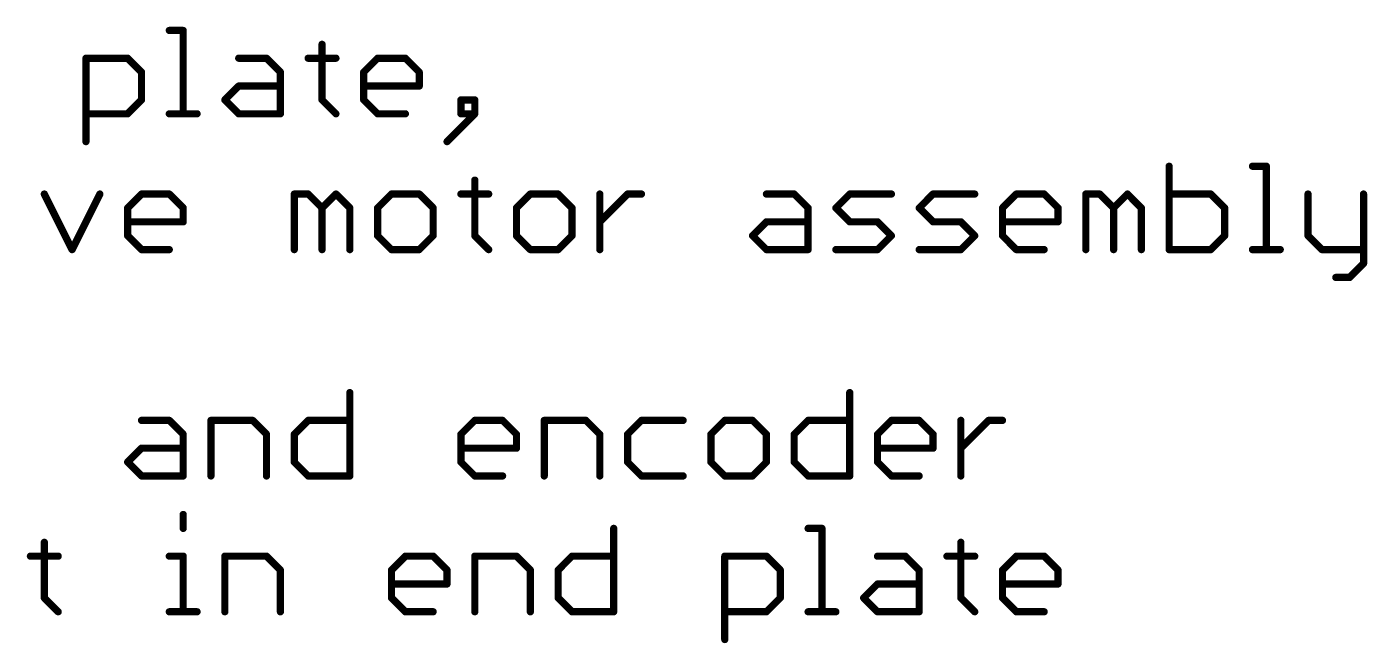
# Model space of a CAD drawing. Extents: x 0 to 387, y 0 to 260.
# Drawn here: x 201.72 to 239.34, y 86.85 to 104.14 of the extents above; entities that cross this region are included whole.
import ezdxf

# ---------------------------------------------------------------- set-up
doc = ezdxf.new("R2010")
doc.units = 0
doc.layers.add('94', color=14, linetype='CONTINUOUS')

msp = doc.modelspace()

# ---------------------------------------------------------------- linework, layer by layer
at = {"layer": '94', "const_width": 0.2032}
for points in [[(205.7155, 104.0404), (206.1053, 104.0404)], [(206.1053, 104.0404), (206.1053, 101.7016)], [(210.0033, 103.6506), (210.0033, 102.0914)], [(203.3767, 100.922), (203.3767, 103.2608)], [(203.3767, 103.2608), (204.5461, 103.2608)], [(204.5461, 103.2608), (204.9359, 102.871)], [(207.6645, 103.2608), (208.4441, 103.2608)], [(208.4441, 103.2608), (208.8339, 102.871)], [(209.6135, 103.2608), (210.3931, 103.2608)], [(211.1727, 102.871), (211.5625, 103.2608)], [(211.5625, 103.2608), (212.3421, 103.2608)], [(212.3421, 103.2608), (212.7319, 102.871)], [(204.9359, 102.871), (204.9359, 102.0914)], [(208.8339, 102.871), (208.8339, 101.7016)], [(211.1727, 102.0914), (211.1727, 102.871)], [(212.7319, 102.871), (212.7319, 102.4812)], [(207.2747, 102.0914), (207.6645, 102.4812)], [(207.6645, 102.4812), (208.8339, 102.4812)], [(212.7319, 102.4812), (211.1727, 102.4812)], [(204.9359, 102.0914), (204.5461, 101.7016)], [(207.6645, 101.7016), (207.2747, 102.0914)], [(210.0033, 102.0914), (210.3931, 101.7016)], [(211.5625, 101.7016), (211.1727, 102.0914)], [(214.2911, 102.0914), (213.9013, 102.0914)], [(213.9013, 102.0914), (213.9013, 101.7016)], [(214.2911, 101.7016), (214.2911, 102.0914)], [(204.5461, 101.7016), (203.3767, 101.7016)], [(205.7155, 101.7016), (206.4951, 101.7016)], [(208.8339, 101.7016), (207.6645, 101.7016)], [(212.3421, 101.7016), (211.5625, 101.7016)], [(213.5115, 100.922), (214.2911, 101.7016)], [(213.9013, 101.7016), (214.2911, 101.7016)], [(233.7811, 100.2304), (233.7811, 97.8916)], [(236.1199, 100.2304), (236.5097, 100.2304)], [(236.5097, 100.2304), (236.5097, 97.8916)], [(214.2911, 99.8406), (214.2911, 98.2814)], [(202.2073, 99.4508), (202.9869, 97.8916)], [(202.9869, 97.8916), (203.7665, 99.4508)], [(204.5461, 99.061), (204.9359, 99.4508)], [(204.9359, 99.4508), (205.7155, 99.4508)], [(205.7155, 99.4508), (206.1053, 99.061)], [(209.2237, 97.8916), (209.2237, 99.4508)], [(209.2237, 99.4508), (209.6135, 99.4508)], [(209.6135, 99.4508), (210.0033, 99.061)], [(210.0033, 99.061), (210.3931, 99.4508)], [(210.3931, 99.4508), (210.7829, 99.061)], [(211.9523, 99.4508), (211.5625, 99.061)], [(212.7319, 99.4508), (211.9523, 99.4508)], [(213.1217, 99.061), (212.7319, 99.4508)], [(213.9013, 99.4508), (214.6809, 99.4508)], [(215.8503, 99.4508), (215.4605, 99.061)], [(216.6299, 99.4508), (215.8503, 99.4508)], [(217.0197, 99.061), (216.6299, 99.4508)], [(217.7993, 97.8916), (217.7993, 99.4508)], [(217.7993, 98.6712), (218.5789, 99.4508)], [(218.5789, 99.4508), (218.9687, 99.4508)], [(222.4769, 99.4508), (223.2565, 99.4508)], [(223.2565, 99.4508), (223.6463, 99.061)], [(224.4259, 99.061), (224.8157, 99.4508)], [(224.8157, 99.4508), (225.9851, 99.4508)], [(226.7647, 99.061), (227.1545, 99.4508)], [(227.1545, 99.4508), (228.3239, 99.4508)], [(229.1035, 99.061), (229.4933, 99.4508)], [(229.4933, 99.4508), (230.2729, 99.4508)], [(230.2729, 99.4508), (230.6627, 99.061)], [(231.4423, 97.8916), (231.4423, 99.4508)], [(231.4423, 99.4508), (231.8321, 99.4508)], [(231.8321, 99.4508), (232.2219, 99.061)], [(232.2219, 99.061), (232.6117, 99.4508)], [(232.6117, 99.4508), (233.0015, 99.061)], [(234.9505, 99.4508), (233.7811, 99.4508)], [(235.3403, 99.061), (234.9505, 99.4508)], [(237.6791, 99.4508), (237.6791, 98.2814)], [(239.2383, 99.4508), (239.2383, 97.5018)], [(204.5461, 98.2814), (204.5461, 99.061)], [(206.1053, 99.061), (206.1053, 98.6712)], [(210.0033, 99.061), (210.0033, 97.8916)], [(210.7829, 99.061), (210.7829, 97.8916)], [(211.5625, 99.061), (211.5625, 98.2814)], [(213.1217, 98.2814), (213.1217, 99.061)], [(215.4605, 99.061), (215.4605, 98.2814)], [(217.0197, 98.2814), (217.0197, 99.061)], [(223.6463, 99.061), (223.6463, 97.8916)], [(224.8157, 98.6712), (224.4259, 99.061)], [(227.1545, 98.6712), (226.7647, 99.061)], [(229.1035, 98.2814), (229.1035, 99.061)], [(230.6627, 99.061), (230.6627, 98.6712)], [(232.2219, 99.061), (232.2219, 97.8916)], [(233.0015, 99.061), (233.0015, 97.8916)], [(235.3403, 98.2814), (235.3403, 99.061)], [(206.1053, 98.6712), (204.5461, 98.6712)], [(222.0871, 98.2814), (222.4769, 98.6712)], [(222.4769, 98.6712), (223.6463, 98.6712)], [(225.5953, 98.6712), (224.8157, 98.6712)], [(225.9851, 98.2814), (225.5953, 98.6712)], [(227.9341, 98.6712), (227.1545, 98.6712)], [(228.3239, 98.2814), (227.9341, 98.6712)], [(230.6627, 98.6712), (229.1035, 98.6712)], [(204.9359, 97.8916), (204.5461, 98.2814)], [(211.5625, 98.2814), (211.9523, 97.8916)], [(212.7319, 97.8916), (213.1217, 98.2814)], [(214.2911, 98.2814), (214.6809, 97.8916)], [(215.4605, 98.2814), (215.8503, 97.8916)], [(216.6299, 97.8916), (217.0197, 98.2814)], [(222.4769, 97.8916), (222.0871, 98.2814)], [(225.5953, 97.8916), (225.9851, 98.2814)], [(227.9341, 97.8916), (228.3239, 98.2814)], [(229.4933, 97.8916), (229.1035, 98.2814)], [(234.9505, 97.8916), (235.3403, 98.2814)], [(237.6791, 98.2814), (238.0689, 97.8916)], [(205.7155, 97.8916), (204.9359, 97.8916)], [(211.9523, 97.8916), (212.7319, 97.8916)], [(215.8503, 97.8916), (216.6299, 97.8916)], [(223.6463, 97.8916), (222.4769, 97.8916)], [(224.4259, 97.8916), (225.5953, 97.8916)], [(226.7647, 97.8916), (227.9341, 97.8916)], [(230.2729, 97.8916), (229.4933, 97.8916)], [(233.7811, 97.8916), (234.9505, 97.8916)], [(236.1199, 97.8916), (236.8995, 97.8916)], [(238.0689, 97.8916), (239.2383, 97.8916)], [(239.2383, 97.5018), (238.8485, 97.112)], [(238.8485, 97.112), (238.4587, 97.112)], [(210.7829, 93.8804), (210.7829, 91.5416)], [(224.8157, 93.8804), (224.8157, 91.5416)], [(204.9359, 93.1008), (205.7155, 93.1008)], [(205.7155, 93.1008), (206.1053, 92.711)], [(206.8849, 91.5416), (206.8849, 93.1008)], [(206.8849, 93.1008), (208.0543, 93.1008)], [(208.0543, 93.1008), (208.4441, 92.711)], [(209.2237, 92.711), (209.6135, 93.1008)], [(209.6135, 93.1008), (210.7829, 93.1008)], [(213.9013, 92.711), (214.2911, 93.1008)], [(214.2911, 93.1008), (215.0707, 93.1008)], [(215.0707, 93.1008), (215.4605, 92.711)], [(216.2401, 91.5416), (216.2401, 93.1008)], [(216.2401, 93.1008), (217.4095, 93.1008)], [(217.4095, 93.1008), (217.7993, 92.711)], [(218.9687, 93.1008), (218.5789, 92.711)], [(220.1381, 93.1008), (218.9687, 93.1008)], [(221.3075, 93.1008), (220.9177, 92.711)], [(222.0871, 93.1008), (221.3075, 93.1008)], [(222.4769, 92.711), (222.0871, 93.1008)], [(223.2565, 92.711), (223.6463, 93.1008)], [(223.6463, 93.1008), (224.8157, 93.1008)], [(225.5953, 92.711), (225.9851, 93.1008)], [(225.9851, 93.1008), (226.7647, 93.1008)], [(226.7647, 93.1008), (227.1545, 92.711)], [(227.9341, 91.5416), (227.9341, 93.1008)], [(227.9341, 92.3212), (228.7137, 93.1008)], [(228.7137, 93.1008), (229.1035, 93.1008)], [(206.1053, 92.711), (206.1053, 91.5416)], [(208.4441, 92.711), (208.4441, 91.5416)], [(209.2237, 91.9314), (209.2237, 92.711)], [(213.9013, 91.9314), (213.9013, 92.711)], [(215.4605, 92.711), (215.4605, 92.3212)], [(217.7993, 92.711), (217.7993, 91.5416)], [(218.5789, 92.711), (218.5789, 91.9314)], [(220.9177, 92.711), (220.9177, 91.9314)], [(222.4769, 91.9314), (222.4769, 92.711)], [(223.2565, 91.9314), (223.2565, 92.711)], [(225.5953, 91.9314), (225.5953, 92.711)], [(227.1545, 92.711), (227.1545, 92.3212)], [(204.5461, 91.9314), (204.9359, 92.3212)], [(204.9359, 92.3212), (206.1053, 92.3212)], [(215.4605, 92.3212), (213.9013, 92.3212)], [(227.1545, 92.3212), (225.5953, 92.3212)], [(204.9359, 91.5416), (204.5461, 91.9314)], [(209.6135, 91.5416), (209.2237, 91.9314)], [(214.2911, 91.5416), (213.9013, 91.9314)], [(218.5789, 91.9314), (218.9687, 91.5416)], [(220.9177, 91.9314), (221.3075, 91.5416)], [(222.0871, 91.5416), (222.4769, 91.9314)], [(223.6463, 91.5416), (223.2565, 91.9314)], [(225.9851, 91.5416), (225.5953, 91.9314)], [(206.1053, 91.5416), (204.9359, 91.5416)], [(210.7829, 91.5416), (209.6135, 91.5416)], [(215.0707, 91.5416), (214.2911, 91.5416)], [(218.9687, 91.5416), (220.1381, 91.5416)], [(221.3075, 91.5416), (222.0871, 91.5416)], [(224.8157, 91.5416), (223.6463, 91.5416)], [(226.7647, 91.5416), (225.9851, 91.5416)], [(206.1053, 90.4602), (206.1053, 90.0704)], [(218.1891, 90.0704), (218.1891, 87.7316)], [(223.6463, 90.0704), (224.0361, 90.0704)], [(224.0361, 90.0704), (224.0361, 87.7316)], [(202.2073, 89.6806), (202.2073, 88.1214)], [(227.9341, 89.6806), (227.9341, 88.1214)], [(201.8175, 89.2908), (202.5971, 89.2908)], [(205.7155, 89.2908), (206.1053, 89.2908)], [(206.1053, 89.2908), (206.1053, 87.7316)], [(207.2747, 87.7316), (207.2747, 89.2908)], [(207.2747, 89.2908), (208.4441, 89.2908)], [(208.4441, 89.2908), (208.8339, 88.901)], [(211.9523, 88.901), (212.3421, 89.2908)], [(212.3421, 89.2908), (213.1217, 89.2908)], [(213.1217, 89.2908), (213.5115, 88.901)], [(214.2911, 87.7316), (214.2911, 89.2908)], [(214.2911, 89.2908), (215.4605, 89.2908)], [(215.4605, 89.2908), (215.8503, 88.901)], [(216.6299, 88.901), (217.0197, 89.2908)], [(217.0197, 89.2908), (218.1891, 89.2908)], [(221.3075, 86.952), (221.3075, 89.2908)], [(221.3075, 89.2908), (222.4769, 89.2908)], [(222.4769, 89.2908), (222.8667, 88.901)], [(225.5953, 89.2908), (226.3749, 89.2908)], [(226.3749, 89.2908), (226.7647, 88.901)], [(227.5443, 89.2908), (228.3239, 89.2908)], [(229.1035, 88.901), (229.4933, 89.2908)], [(229.4933, 89.2908), (230.2729, 89.2908)], [(230.2729, 89.2908), (230.6627, 88.901)], [(208.8339, 88.901), (208.8339, 87.7316)], [(211.9523, 88.1214), (211.9523, 88.901)], [(213.5115, 88.901), (213.5115, 88.5112)], [(215.8503, 88.901), (215.8503, 87.7316)], [(216.6299, 88.1214), (216.6299, 88.901)], [(222.8667, 88.901), (222.8667, 88.1214)], [(226.7647, 88.901), (226.7647, 87.7316)], [(229.1035, 88.1214), (229.1035, 88.901)], [(230.6627, 88.901), (230.6627, 88.5112)], [(213.5115, 88.5112), (211.9523, 88.5112)], [(225.2055, 88.1214), (225.5953, 88.5112)], [(225.5953, 88.5112), (226.7647, 88.5112)], [(230.6627, 88.5112), (229.1035, 88.5112)], [(202.2073, 88.1214), (202.5971, 87.7316)], [(212.3421, 87.7316), (211.9523, 88.1214)], [(217.0197, 87.7316), (216.6299, 88.1214)], [(222.8667, 88.1214), (222.4769, 87.7316)], [(225.5953, 87.7316), (225.2055, 88.1214)], [(227.9341, 88.1214), (228.3239, 87.7316)], [(229.4933, 87.7316), (229.1035, 88.1214)], [(205.7155, 87.7316), (206.4951, 87.7316)], [(213.1217, 87.7316), (212.3421, 87.7316)], [(218.1891, 87.7316), (217.0197, 87.7316)], [(222.4769, 87.7316), (221.3075, 87.7316)], [(223.6463, 87.7316), (224.4259, 87.7316)], [(226.7647, 87.7316), (225.5953, 87.7316)], [(230.2729, 87.7316), (229.4933, 87.7316)]]:
    msp.add_lwpolyline(points, dxfattribs=at)
at = {"layer": '94', "const_width": 0.1016}
for points in [[(205.7155, 104.0912, 1), (205.7155, 103.9896)], [(206.1561, 104.0404, 1), (206.0545, 104.0404)], [(206.1053, 103.9896, 1), (206.1053, 104.0912)], [(210.0541, 103.6506, 1), (209.9525, 103.6506)], [(203.4275, 103.2608, 1), (203.3259, 103.2608)], [(203.3767, 103.3116, 1), (203.3767, 103.21)], [(204.582, 103.2967, 1), (204.5102, 103.2249)], [(204.5461, 103.21, 1), (204.5461, 103.3116)], [(207.6645, 103.3116, 1), (207.6645, 103.21)], [(208.48, 103.2967, 1), (208.4082, 103.2249)], [(208.4441, 103.21, 1), (208.4441, 103.3116)], [(209.6135, 103.3116, 1), (209.6135, 103.21)], [(210.3931, 103.21, 1), (210.3931, 103.3116)], [(211.5625, 103.3116, 1), (211.5625, 103.21)], [(211.5984, 103.2249, 1), (211.5266, 103.2967)], [(212.378, 103.2967, 1), (212.3062, 103.2249)], [(212.3421, 103.21, 1), (212.3421, 103.3116)], [(204.9867, 102.871, 1), (204.8851, 102.871)], [(204.9, 102.8351, 1), (204.9718, 102.9069)], [(208.8847, 102.871, 1), (208.7831, 102.871)], [(208.798, 102.8351, 1), (208.8698, 102.9069)], [(211.2235, 102.871, 1), (211.1219, 102.871)], [(211.1368, 102.9069, 1), (211.2086, 102.8351)], [(212.7827, 102.871, 1), (212.6811, 102.871)], [(212.696, 102.8351, 1), (212.7678, 102.9069)], [(207.6645, 102.532, 1), (207.6645, 102.4304)], [(207.7004, 102.4453, 1), (207.6286, 102.5171)], [(208.8339, 102.4304, 1), (208.8339, 102.532)], [(211.1727, 102.532, 1), (211.1727, 102.4304)], [(212.6811, 102.4812, 1), (212.7827, 102.4812)], [(212.7319, 102.4304, 1), (212.7319, 102.532)], [(204.8851, 102.0914, 1), (204.9867, 102.0914)], [(204.9718, 102.0555, 1), (204.9, 102.1273)], [(207.3106, 102.1273, 1), (207.2388, 102.0555)], [(207.2388, 102.1273, 1), (207.3106, 102.0555)], [(210.0392, 102.1273, 1), (209.9674, 102.0555)], [(209.9525, 102.0914, 1), (210.0541, 102.0914)], [(211.2086, 102.1273, 1), (211.1368, 102.0555)], [(211.1219, 102.0914, 1), (211.2235, 102.0914)], [(213.9013, 102.1422, 1), (213.9013, 102.0406)], [(213.9521, 102.0914, 1), (213.8505, 102.0914)], [(214.3419, 102.0914, 1), (214.2403, 102.0914)], [(214.2911, 102.0406, 1), (214.2911, 102.1422)], [(203.3767, 101.7524, 1), (203.3767, 101.6508)], [(204.5102, 101.7375, 1), (204.582, 101.6657)], [(204.5461, 101.6508, 1), (204.5461, 101.7524)], [(205.7155, 101.7524, 1), (205.7155, 101.6508)], [(206.0545, 101.7016, 1), (206.1561, 101.7016)], [(206.4951, 101.6508, 1), (206.4951, 101.7524)], [(207.6645, 101.7524, 1), (207.6645, 101.6508)], [(207.6286, 101.6657, 1), (207.7004, 101.7375)], [(208.7831, 101.7016, 1), (208.8847, 101.7016)], [(208.8339, 101.6508, 1), (208.8339, 101.7524)], [(210.3572, 101.6657, 1), (210.429, 101.7375)], [(211.5625, 101.7524, 1), (211.5625, 101.6508)], [(211.5266, 101.6657, 1), (211.5984, 101.7375)], [(212.3421, 101.6508, 1), (212.3421, 101.7524)], [(213.9013, 101.7524, 1), (213.9013, 101.6508)], [(213.8505, 101.7016, 1), (213.9521, 101.7016)], [(214.2403, 101.7016, 1), (214.3419, 101.7016)], [(214.327, 101.6657, 1), (214.2552, 101.7375)], [(214.2911, 101.6508, 1), (214.2911, 101.7524)], [(203.3259, 100.922, 1), (203.4275, 100.922)], [(213.4756, 100.9579, 1), (213.5474, 100.8861)], [(233.8319, 100.2304, 1), (233.7303, 100.2304)], [(236.1199, 100.2812, 1), (236.1199, 100.1796)], [(236.5605, 100.2304, 1), (236.4589, 100.2304)], [(236.5097, 100.1796, 1), (236.5097, 100.2812)], [(214.3419, 99.8406, 1), (214.2403, 99.8406)], [(202.2528, 99.4735, 1), (202.1619, 99.4281)], [(203.812, 99.4281, 1), (203.7211, 99.4735)], [(204.9359, 99.5016, 1), (204.9359, 99.4)], [(204.9718, 99.4149, 1), (204.9, 99.4867)], [(205.7514, 99.4867, 1), (205.6796, 99.4149)], [(205.7155, 99.4, 1), (205.7155, 99.5016)], [(209.2745, 99.4508, 1), (209.1729, 99.4508)], [(209.2237, 99.5016, 1), (209.2237, 99.4)], [(209.6494, 99.4867, 1), (209.5776, 99.4149)], [(209.6135, 99.4, 1), (209.6135, 99.5016)], [(210.429, 99.4867, 1), (210.3572, 99.4149)], [(210.429, 99.4149, 1), (210.3572, 99.4867)], [(211.9523, 99.5016, 1), (211.9523, 99.4)], [(211.9882, 99.4149, 1), (211.9164, 99.4867)], [(212.7678, 99.4867, 1), (212.696, 99.4149)], [(212.7319, 99.4, 1), (212.7319, 99.5016)], [(213.9013, 99.5016, 1), (213.9013, 99.4)], [(214.6809, 99.4, 1), (214.6809, 99.5016)], [(215.8503, 99.5016, 1), (215.8503, 99.4)], [(215.8862, 99.4149, 1), (215.8144, 99.4867)], [(216.6658, 99.4867, 1), (216.594, 99.4149)], [(216.6299, 99.4, 1), (216.6299, 99.5016)], [(217.8501, 99.4508, 1), (217.7485, 99.4508)], [(218.5789, 99.5016, 1), (218.5789, 99.4)], [(218.6148, 99.4149, 1), (218.543, 99.4867)], [(218.9687, 99.4, 1), (218.9687, 99.5016)], [(222.4769, 99.5016, 1), (222.4769, 99.4)], [(223.2924, 99.4867, 1), (223.2206, 99.4149)], [(223.2565, 99.4, 1), (223.2565, 99.5016)], [(224.8157, 99.5016, 1), (224.8157, 99.4)], [(224.8516, 99.4149, 1), (224.7798, 99.4867)], [(225.9851, 99.4, 1), (225.9851, 99.5016)], [(227.1545, 99.5016, 1), (227.1545, 99.4)], [(227.1904, 99.4149, 1), (227.1186, 99.4867)], [(228.3239, 99.4, 1), (228.3239, 99.5016)], [(229.4933, 99.5016, 1), (229.4933, 99.4)], [(229.5292, 99.4149, 1), (229.4574, 99.4867)], [(230.3088, 99.4867, 1), (230.237, 99.4149)], [(230.2729, 99.4, 1), (230.2729, 99.5016)], [(231.4931, 99.4508, 1), (231.3915, 99.4508)], [(231.4423, 99.5016, 1), (231.4423, 99.4)], [(231.868, 99.4867, 1), (231.7962, 99.4149)], [(231.8321, 99.4, 1), (231.8321, 99.5016)], [(232.6476, 99.4867, 1), (232.5758, 99.4149)], [(232.6476, 99.4149, 1), (232.5758, 99.4867)], [(233.7811, 99.5016, 1), (233.7811, 99.4)], [(234.9864, 99.4867, 1), (234.9146, 99.4149)], [(234.9505, 99.4, 1), (234.9505, 99.5016)], [(237.7299, 99.4508, 1), (237.6283, 99.4508)], [(239.2891, 99.4508, 1), (239.1875, 99.4508)], [(204.5969, 99.061, 1), (204.4953, 99.061)], [(204.5102, 99.0969, 1), (204.5821, 99.0251)], [(206.1561, 99.061, 1), (206.0545, 99.061)], [(206.0694, 99.0251, 1), (206.1412, 99.0969)], [(210.0541, 99.061, 1), (209.9525, 99.061)], [(209.9674, 99.0969, 1), (210.0392, 99.0251)], [(209.9674, 99.0251, 1), (210.0392, 99.0969)], [(210.8337, 99.061, 1), (210.7321, 99.061)], [(210.747, 99.0251, 1), (210.8188, 99.0969)], [(211.6133, 99.061, 1), (211.5117, 99.061)], [(211.5266, 99.0969, 1), (211.5984, 99.0251)], [(213.1725, 99.061, 1), (213.0709, 99.061)], [(213.0858, 99.0251, 1), (213.1576, 99.0969)], [(215.5113, 99.061, 1), (215.4097, 99.061)], [(215.4246, 99.0969, 1), (215.4964, 99.0251)], [(217.0705, 99.061, 1), (216.9689, 99.061)], [(216.9838, 99.0251, 1), (217.0556, 99.0969)], [(223.6971, 99.061, 1), (223.5955, 99.061)], [(223.6104, 99.0251, 1), (223.6822, 99.0969)], [(224.4618, 99.0969, 1), (224.39, 99.0251)], [(224.39, 99.0969, 1), (224.4618, 99.0251)], [(226.8006, 99.0969, 1), (226.7288, 99.0251)], [(226.7288, 99.0969, 1), (226.8006, 99.0251)], [(229.1543, 99.061, 1), (229.0527, 99.061)], [(229.0676, 99.0969, 1), (229.1394, 99.0251)], [(230.7135, 99.061, 1), (230.6119, 99.061)], [(230.6268, 99.0251, 1), (230.6986, 99.0969)], [(232.2727, 99.061, 1), (232.1711, 99.061)], [(232.186, 99.0969, 1), (232.2578, 99.0251)], [(232.186, 99.0251, 1), (232.2578, 99.0969)], [(233.0523, 99.061, 1), (232.9507, 99.061)], [(232.9656, 99.0251, 1), (233.0374, 99.0969)], [(235.3911, 99.061, 1), (235.2895, 99.061)], [(235.3044, 99.0251, 1), (235.3762, 99.0969)], [(204.5461, 98.722, 1), (204.5461, 98.6204)], [(206.0545, 98.6712, 1), (206.1561, 98.6712)], [(206.1053, 98.6204, 1), (206.1053, 98.722)], [(217.7634, 98.7071, 1), (217.8352, 98.6353)], [(222.4769, 98.722, 1), (222.4769, 98.6204)], [(222.5128, 98.6353, 1), (222.441, 98.7071)], [(223.6463, 98.6204, 1), (223.6463, 98.722)], [(224.8157, 98.722, 1), (224.8157, 98.6204)], [(224.7798, 98.6353, 1), (224.8516, 98.7071)], [(225.6312, 98.7071, 1), (225.5594, 98.6353)], [(225.5953, 98.6204, 1), (225.5953, 98.722)], [(227.1545, 98.722, 1), (227.1545, 98.6204)], [(227.1186, 98.6353, 1), (227.1904, 98.7071)], [(227.97, 98.7071, 1), (227.8982, 98.6353)], [(227.9341, 98.6204, 1), (227.9341, 98.722)], [(229.1035, 98.722, 1), (229.1035, 98.6204)], [(230.6119, 98.6712, 1), (230.7135, 98.6712)], [(230.6627, 98.6204, 1), (230.6627, 98.722)], [(204.5821, 98.3173, 1), (204.5102, 98.2455)], [(204.4953, 98.2814, 1), (204.5969, 98.2814)], [(211.5984, 98.3173, 1), (211.5266, 98.2455)], [(211.5117, 98.2814, 1), (211.6133, 98.2814)], [(213.0709, 98.2814, 1), (213.1725, 98.2814)], [(213.1576, 98.2455, 1), (213.0858, 98.3173)], [(214.327, 98.3173, 1), (214.2552, 98.2455)], [(214.2403, 98.2814, 1), (214.3419, 98.2814)], [(215.4964, 98.3173, 1), (215.4246, 98.2455)], [(215.4097, 98.2814, 1), (215.5113, 98.2814)], [(216.9689, 98.2814, 1), (217.0705, 98.2814)], [(217.0556, 98.2455, 1), (216.9838, 98.3173)], [(222.123, 98.3173, 1), (222.0512, 98.2455)], [(222.0512, 98.3173, 1), (222.123, 98.2455)], [(226.021, 98.2455, 1), (225.9492, 98.3173)], [(225.9492, 98.2455, 1), (226.021, 98.3173)], [(228.3598, 98.2455, 1), (228.288, 98.3173)], [(228.288, 98.2455, 1), (228.3598, 98.3173)], [(229.1394, 98.3173, 1), (229.0676, 98.2455)], [(229.0527, 98.2814, 1), (229.1543, 98.2814)], [(235.2895, 98.2814, 1), (235.3911, 98.2814)], [(235.3762, 98.2455, 1), (235.3044, 98.3173)], [(237.715, 98.3173, 1), (237.6432, 98.2455)], [(237.6283, 98.2814, 1), (237.7299, 98.2814)], [(202.9415, 97.9143, 1), (203.0324, 97.8689)], [(202.9415, 97.8689, 1), (203.0324, 97.9143)], [(204.9359, 97.9424, 1), (204.9359, 97.8408)], [(204.9, 97.8557, 1), (204.9718, 97.9275)], [(205.7155, 97.8408, 1), (205.7155, 97.9424)], [(209.1729, 97.8916, 1), (209.2745, 97.8916)], [(209.9525, 97.8916, 1), (210.0541, 97.8916)], [(210.7321, 97.8916, 1), (210.8337, 97.8916)], [(211.9523, 97.9424, 1), (211.9523, 97.8408)], [(211.9164, 97.8557, 1), (211.9882, 97.9275)], [(212.696, 97.9275, 1), (212.7678, 97.8557)], [(212.7319, 97.8408, 1), (212.7319, 97.9424)], [(214.645, 97.8557, 1), (214.7168, 97.9275)], [(215.8503, 97.9424, 1), (215.8503, 97.8408)], [(215.8144, 97.8557, 1), (215.8862, 97.9275)], [(216.594, 97.9275, 1), (216.6658, 97.8557)], [(216.6299, 97.8408, 1), (216.6299, 97.9424)], [(217.7485, 97.8916, 1), (217.8501, 97.8916)], [(222.4769, 97.9424, 1), (222.4769, 97.8408)], [(222.441, 97.8557, 1), (222.5128, 97.9275)], [(223.5955, 97.8916, 1), (223.6971, 97.8916)], [(223.6463, 97.8408, 1), (223.6463, 97.9424)], [(224.4259, 97.9424, 1), (224.4259, 97.8408)], [(225.5594, 97.9275, 1), (225.6312, 97.8557)], [(225.5953, 97.8408, 1), (225.5953, 97.9424)], [(226.7647, 97.9424, 1), (226.7647, 97.8408)], [(227.8982, 97.9275, 1), (227.97, 97.8557)], [(227.9341, 97.8408, 1), (227.9341, 97.9424)], [(229.4933, 97.9424, 1), (229.4933, 97.8408)], [(229.4574, 97.8557, 1), (229.5292, 97.9275)], [(230.2729, 97.8408, 1), (230.2729, 97.9424)], [(231.3915, 97.8916, 1), (231.4931, 97.8916)], [(232.1711, 97.8916, 1), (232.2727, 97.8916)], [(232.9507, 97.8916, 1), (233.0523, 97.8916)], [(233.7811, 97.9424, 1), (233.7811, 97.8408)], [(233.7303, 97.8916, 1), (233.8319, 97.8916)], [(234.9146, 97.9275, 1), (234.9864, 97.8557)], [(234.9505, 97.8408, 1), (234.9505, 97.9424)], [(236.1199, 97.9424, 1), (236.1199, 97.8408)], [(236.4589, 97.8916, 1), (236.5605, 97.8916)], [(236.8995, 97.8408, 1), (236.8995, 97.9424)], [(238.0689, 97.9424, 1), (238.0689, 97.8408)], [(238.033, 97.8557, 1), (238.1048, 97.9275)], [(239.2383, 97.8408, 1), (239.2383, 97.9424)], [(239.1875, 97.5018, 1), (239.2891, 97.5018)], [(239.2742, 97.4659, 1), (239.2024, 97.5377)], [(238.4587, 97.1628, 1), (238.4587, 97.0612)], [(238.8126, 97.1479, 1), (238.8844, 97.0761)], [(238.8485, 97.0612, 1), (238.8485, 97.1628)], [(210.8337, 93.8804, 1), (210.7321, 93.8804)], [(224.8665, 93.8804, 1), (224.7649, 93.8804)], [(204.9359, 93.1516, 1), (204.9359, 93.05)], [(205.7514, 93.1367, 1), (205.6796, 93.0649)], [(205.7155, 93.05, 1), (205.7155, 93.1516)], [(206.9357, 93.1008, 1), (206.8341, 93.1008)], [(206.8849, 93.1516, 1), (206.8849, 93.05)], [(208.0902, 93.1367, 1), (208.0184, 93.0649)], [(208.0543, 93.05, 1), (208.0543, 93.1516)], [(209.6135, 93.1516, 1), (209.6135, 93.05)], [(209.6494, 93.0649, 1), (209.5776, 93.1367)], [(210.7829, 93.05, 1), (210.7829, 93.1516)], [(214.2911, 93.1516, 1), (214.2911, 93.05)], [(214.327, 93.0649, 1), (214.2552, 93.1367)], [(215.1066, 93.1367, 1), (215.0348, 93.0649)], [(215.0707, 93.05, 1), (215.0707, 93.1516)], [(216.2909, 93.1008, 1), (216.1893, 93.1008)], [(216.2401, 93.1516, 1), (216.2401, 93.05)], [(217.4454, 93.1367, 1), (217.3736, 93.0649)], [(217.4095, 93.05, 1), (217.4095, 93.1516)], [(218.9687, 93.1516, 1), (218.9687, 93.05)], [(219.0046, 93.0649, 1), (218.9328, 93.1367)], [(220.1381, 93.05, 1), (220.1381, 93.1516)], [(221.3075, 93.1516, 1), (221.3075, 93.05)], [(221.3434, 93.0649, 1), (221.2716, 93.1367)], [(222.123, 93.1367, 1), (222.0512, 93.0649)], [(222.0871, 93.05, 1), (222.0871, 93.1516)], [(223.6463, 93.1516, 1), (223.6463, 93.05)], [(223.6822, 93.0649, 1), (223.6104, 93.1367)], [(224.8157, 93.05, 1), (224.8157, 93.1516)], [(225.9851, 93.1516, 1), (225.9851, 93.05)], [(226.021, 93.0649, 1), (225.9492, 93.1367)], [(226.8006, 93.1367, 1), (226.7288, 93.0649)], [(226.7647, 93.05, 1), (226.7647, 93.1516)], [(227.9849, 93.1008, 1), (227.8833, 93.1008)], [(228.7137, 93.1516, 1), (228.7137, 93.05)], [(228.7496, 93.0649, 1), (228.6778, 93.1367)], [(229.1035, 93.05, 1), (229.1035, 93.1516)], [(206.1561, 92.711, 1), (206.0545, 92.711)], [(206.0694, 92.6751, 1), (206.1412, 92.7469)], [(208.4949, 92.711, 1), (208.3933, 92.711)], [(208.4082, 92.6751, 1), (208.48, 92.7469)], [(209.2745, 92.711, 1), (209.1729, 92.711)], [(209.1878, 92.7469, 1), (209.2596, 92.6751)], [(213.9521, 92.711, 1), (213.8505, 92.711)], [(213.8654, 92.7469, 1), (213.9372, 92.6751)], [(215.5113, 92.711, 1), (215.4097, 92.711)], [(215.4246, 92.6751, 1), (215.4964, 92.7469)], [(217.8501, 92.711, 1), (217.7485, 92.711)], [(217.7634, 92.6751, 1), (217.8352, 92.7469)], [(218.6297, 92.711, 1), (218.5281, 92.711)], [(218.543, 92.7469, 1), (218.6148, 92.6751)], [(220.9685, 92.711, 1), (220.8669, 92.711)], [(220.8818, 92.7469, 1), (220.9536, 92.6751)], [(222.5277, 92.711, 1), (222.4261, 92.711)], [(222.441, 92.6751, 1), (222.5128, 92.7469)], [(223.3073, 92.711, 1), (223.2057, 92.711)], [(223.2206, 92.7469, 1), (223.2924, 92.6751)], [(225.6461, 92.711, 1), (225.5445, 92.711)], [(225.5594, 92.7469, 1), (225.6312, 92.6751)], [(227.2053, 92.711, 1), (227.1037, 92.711)], [(227.1186, 92.6751, 1), (227.1904, 92.7469)], [(204.9359, 92.372, 1), (204.9359, 92.2704)], [(204.9718, 92.2853, 1), (204.9, 92.3571)], [(206.1053, 92.2704, 1), (206.1053, 92.372)], [(213.9013, 92.372, 1), (213.9013, 92.2704)], [(215.4097, 92.3212, 1), (215.5113, 92.3212)], [(215.4605, 92.2704, 1), (215.4605, 92.372)], [(225.5953, 92.372, 1), (225.5953, 92.2704)], [(227.1037, 92.3212, 1), (227.2053, 92.3212)], [(227.1545, 92.2704, 1), (227.1545, 92.372)], [(227.8982, 92.3571, 1), (227.97, 92.2853)], [(204.582, 91.9673, 1), (204.5102, 91.8955)], [(204.5102, 91.9673, 1), (204.582, 91.8955)], [(209.2596, 91.9673, 1), (209.1878, 91.8955)], [(209.1729, 91.9314, 1), (209.2745, 91.9314)], [(213.9372, 91.9673, 1), (213.8654, 91.8955)], [(213.8505, 91.9314, 1), (213.9521, 91.9314)], [(218.6148, 91.9673, 1), (218.543, 91.8955)], [(218.5281, 91.9314, 1), (218.6297, 91.9314)], [(220.9536, 91.9673, 1), (220.8818, 91.8955)], [(220.8669, 91.9314, 1), (220.9685, 91.9314)], [(222.4261, 91.9314, 1), (222.5277, 91.9314)], [(222.5128, 91.8955, 1), (222.441, 91.9673)], [(223.2924, 91.9673, 1), (223.2206, 91.8955)], [(223.2057, 91.9314, 1), (223.3073, 91.9314)], [(225.6312, 91.9673, 1), (225.5594, 91.8955)], [(225.5445, 91.9314, 1), (225.6461, 91.9314)], [(204.9359, 91.5924, 1), (204.9359, 91.4908)], [(204.9, 91.5057, 1), (204.9718, 91.5775)], [(206.0545, 91.5416, 1), (206.1561, 91.5416)], [(206.1053, 91.4908, 1), (206.1053, 91.5924)], [(206.8341, 91.5416, 1), (206.9357, 91.5416)], [(208.3933, 91.5416, 1), (208.4949, 91.5416)], [(209.6135, 91.5924, 1), (209.6135, 91.4908)], [(209.5776, 91.5057, 1), (209.6494, 91.5775)], [(210.7321, 91.5416, 1), (210.8337, 91.5416)], [(210.7829, 91.4908, 1), (210.7829, 91.5924)], [(214.2911, 91.5924, 1), (214.2911, 91.4908)], [(214.2552, 91.5057, 1), (214.327, 91.5775)], [(215.0707, 91.4908, 1), (215.0707, 91.5924)], [(216.1893, 91.5416, 1), (216.2909, 91.5416)], [(217.7485, 91.5416, 1), (217.8501, 91.5416)], [(218.9687, 91.5924, 1), (218.9687, 91.4908)], [(218.9328, 91.5057, 1), (219.0046, 91.5775)], [(220.1381, 91.4908, 1), (220.1381, 91.5924)], [(221.3075, 91.5924, 1), (221.3075, 91.4908)], [(221.2716, 91.5057, 1), (221.3434, 91.5775)], [(222.0512, 91.5775, 1), (222.123, 91.5057)], [(222.0871, 91.4908, 1), (222.0871, 91.5924)], [(223.6463, 91.5924, 1), (223.6463, 91.4908)], [(223.6104, 91.5057, 1), (223.6822, 91.5775)], [(224.7649, 91.5416, 1), (224.8665, 91.5416)], [(224.8157, 91.4908, 1), (224.8157, 91.5924)], [(225.9851, 91.5924, 1), (225.9851, 91.4908)], [(225.9492, 91.5057, 1), (226.021, 91.5775)], [(226.7647, 91.4908, 1), (226.7647, 91.5924)], [(227.8833, 91.5416, 1), (227.9849, 91.5416)], [(206.1561, 90.4602, 1), (206.0545, 90.4602)], [(206.0545, 90.0704, 1), (206.1561, 90.0704)], [(218.2399, 90.0704, 1), (218.1383, 90.0704)], [(223.6463, 90.1212, 1), (223.6463, 90.0196)], [(224.0869, 90.0704, 1), (223.9853, 90.0704)], [(224.0361, 90.0196, 1), (224.0361, 90.1212)], [(202.2581, 89.6806, 1), (202.1565, 89.6806)], [(227.9849, 89.6806, 1), (227.8833, 89.6806)], [(201.8175, 89.3416, 1), (201.8175, 89.24)], [(202.5971, 89.24, 1), (202.5971, 89.3416)], [(205.7155, 89.3416, 1), (205.7155, 89.24)], [(206.1561, 89.2908, 1), (206.0545, 89.2908)], [(206.1053, 89.24, 1), (206.1053, 89.3416)], [(207.3255, 89.2908, 1), (207.2239, 89.2908)], [(207.2747, 89.3416, 1), (207.2747, 89.24)], [(208.48, 89.3267, 1), (208.4082, 89.2549)], [(208.4441, 89.24, 1), (208.4441, 89.3416)], [(212.3421, 89.3416, 1), (212.3421, 89.24)], [(212.378, 89.2549, 1), (212.3062, 89.3267)], [(213.1576, 89.3267, 1), (213.0858, 89.2549)], [(213.1217, 89.24, 1), (213.1217, 89.3416)], [(214.3419, 89.2908, 1), (214.2403, 89.2908)], [(214.2911, 89.3416, 1), (214.2911, 89.24)], [(215.4964, 89.3267, 1), (215.4246, 89.2549)], [(215.4605, 89.24, 1), (215.4605, 89.3416)], [(217.0197, 89.3416, 1), (217.0197, 89.24)], [(217.0556, 89.2549, 1), (216.9838, 89.3267)], [(218.1891, 89.24, 1), (218.1891, 89.3416)], [(221.3583, 89.2908, 1), (221.2567, 89.2908)], [(221.3075, 89.3416, 1), (221.3075, 89.24)], [(222.5128, 89.3267, 1), (222.441, 89.2549)], [(222.4769, 89.24, 1), (222.4769, 89.3416)], [(225.5953, 89.3416, 1), (225.5953, 89.24)], [(226.4108, 89.3267, 1), (226.339, 89.2549)], [(226.3749, 89.24, 1), (226.3749, 89.3416)], [(227.5443, 89.3416, 1), (227.5443, 89.24)], [(228.3239, 89.24, 1), (228.3239, 89.3416)], [(229.4933, 89.3416, 1), (229.4933, 89.24)], [(229.5292, 89.2549, 1), (229.4574, 89.3267)], [(230.3088, 89.3267, 1), (230.237, 89.2549)], [(230.2729, 89.24, 1), (230.2729, 89.3416)], [(208.8847, 88.901, 1), (208.7831, 88.901)], [(208.798, 88.8651, 1), (208.8698, 88.9369)], [(212.0031, 88.901, 1), (211.9015, 88.901)], [(211.9164, 88.9369, 1), (211.9882, 88.8651)], [(213.5623, 88.901, 1), (213.4607, 88.901)], [(213.4756, 88.8651, 1), (213.5474, 88.9369)], [(215.9011, 88.901, 1), (215.7995, 88.901)], [(215.8144, 88.8651, 1), (215.8862, 88.9369)], [(216.6807, 88.901, 1), (216.5791, 88.901)], [(216.594, 88.9369, 1), (216.6658, 88.8651)], [(222.9175, 88.901, 1), (222.8159, 88.901)], [(222.8308, 88.8651, 1), (222.9026, 88.9369)], [(226.8155, 88.901, 1), (226.7139, 88.901)], [(226.7288, 88.8651, 1), (226.8006, 88.9369)], [(229.1543, 88.901, 1), (229.0527, 88.901)], [(229.0676, 88.9369, 1), (229.1394, 88.8651)], [(230.7135, 88.901, 1), (230.6119, 88.901)], [(230.6268, 88.8651, 1), (230.6986, 88.9369)], [(211.9523, 88.562, 1), (211.9523, 88.4604)], [(213.4607, 88.5112, 1), (213.5623, 88.5112)], [(213.5115, 88.4604, 1), (213.5115, 88.562)], [(225.5953, 88.562, 1), (225.5953, 88.4604)], [(225.6312, 88.4753, 1), (225.5594, 88.5471)], [(226.7647, 88.4604, 1), (226.7647, 88.562)], [(229.1035, 88.562, 1), (229.1035, 88.4604)], [(230.6119, 88.5112, 1), (230.7135, 88.5112)], [(230.6627, 88.4604, 1), (230.6627, 88.562)], [(202.2433, 88.1573, 1), (202.1714, 88.0855)], [(202.1565, 88.1214, 1), (202.2581, 88.1214)], [(211.9882, 88.1573, 1), (211.9164, 88.0855)], [(211.9015, 88.1214, 1), (212.0031, 88.1214)], [(216.6658, 88.1573, 1), (216.594, 88.0855)], [(216.5791, 88.1214, 1), (216.6807, 88.1214)], [(222.8159, 88.1214, 1), (222.9175, 88.1214)], [(222.9026, 88.0855, 1), (222.8308, 88.1573)], [(225.2414, 88.1573, 1), (225.1696, 88.0855)], [(225.1696, 88.1573, 1), (225.2414, 88.0855)], [(227.97, 88.1573, 1), (227.8982, 88.0855)], [(227.8833, 88.1214, 1), (227.9849, 88.1214)], [(229.1394, 88.1573, 1), (229.0676, 88.0855)], [(229.0527, 88.1214, 1), (229.1543, 88.1214)], [(202.5612, 87.6957, 1), (202.6331, 87.7675)], [(205.7155, 87.7824, 1), (205.7155, 87.6808)], [(206.0545, 87.7316, 1), (206.1561, 87.7316)], [(206.4951, 87.6808, 1), (206.4951, 87.7824)], [(207.2239, 87.7316, 1), (207.3255, 87.7316)], [(208.7831, 87.7316, 1), (208.8847, 87.7316)], [(212.3421, 87.7824, 1), (212.3421, 87.6808)], [(212.3062, 87.6957, 1), (212.378, 87.7675)], [(213.1217, 87.6808, 1), (213.1217, 87.7824)], [(214.2403, 87.7316, 1), (214.3419, 87.7316)], [(215.7995, 87.7316, 1), (215.9011, 87.7316)], [(217.0197, 87.7824, 1), (217.0197, 87.6808)], [(216.9838, 87.6957, 1), (217.0556, 87.7675)], [(218.1383, 87.7316, 1), (218.2399, 87.7316)], [(218.1891, 87.6808, 1), (218.1891, 87.7824)], [(221.3075, 87.7824, 1), (221.3075, 87.6808)], [(222.441, 87.7675, 1), (222.5128, 87.6957)], [(222.4769, 87.6808, 1), (222.4769, 87.7824)], [(223.6463, 87.7824, 1), (223.6463, 87.6808)], [(223.9853, 87.7316, 1), (224.0869, 87.7316)], [(224.4259, 87.6808, 1), (224.4259, 87.7824)], [(225.5953, 87.7824, 1), (225.5953, 87.6808)], [(225.5594, 87.6957, 1), (225.6312, 87.7675)], [(226.7139, 87.7316, 1), (226.8155, 87.7316)], [(226.7647, 87.6808, 1), (226.7647, 87.7824)], [(228.288, 87.6957, 1), (228.3598, 87.7675)], [(229.4933, 87.7824, 1), (229.4933, 87.6808)], [(229.4574, 87.6957, 1), (229.5292, 87.7675)], [(230.2729, 87.6808, 1), (230.2729, 87.7824)], [(221.2567, 86.952, 1), (221.3583, 86.952)]]:
    msp.add_lwpolyline(points, format="xyb", dxfattribs=at)

doc.saveas('drawing.dxf')
